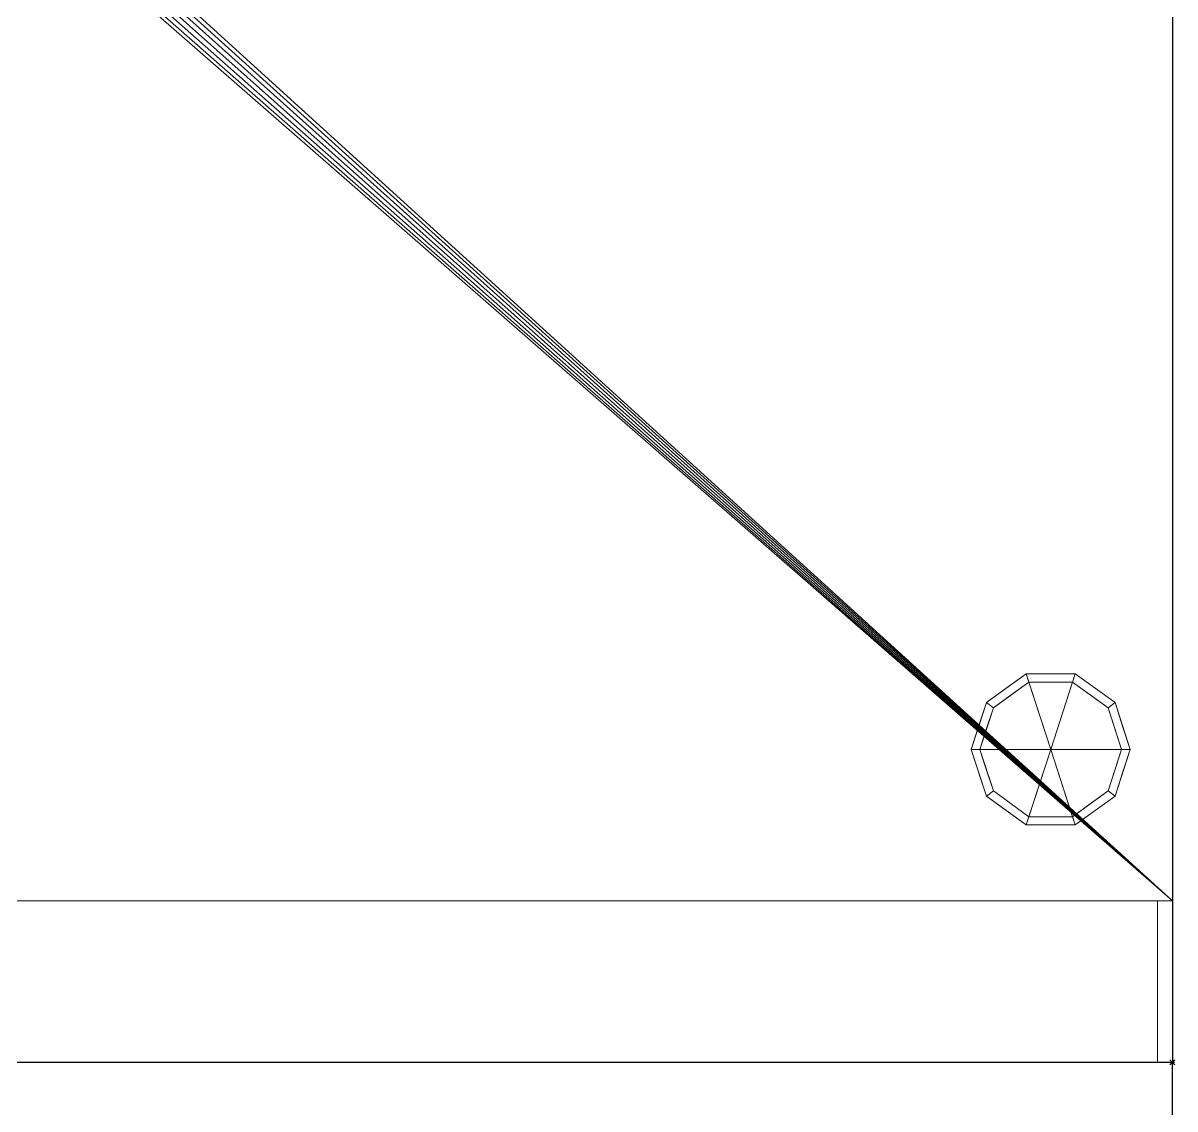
# Model space of a CAD drawing. Extents: x -1 to 1001, y -1700 to 12.
# Drawn here: x 537.5 to 1001, y -1024.7 to -587.7 of the extents above; entities that cross this region are included whole.
import ezdxf

# ---------------------------------------------------------------- set-up
doc = ezdxf.new("R2010")
doc.units = 0
doc.header["$PDMODE"] = 35
doc.linetypes.add('NASCOSTA', pattern=[9.525, 6.35, -3.175])
for name, color, linetype in [('IQ_200_2D', 1, 'Continuous'), ('IQ_200_3D', 1, 'Continuous'), ('IQ_204_2D', 7, 'Continuous'), ('IQ_BLACK_3D', 250, 'Continuous'), ('IQ_BLUE_3D', 5, 'Continuous'), ('IQ_INS_3D', 3, 'Continuous')]:
    doc.layers.add(name, color=color, linetype=linetype)

msp = doc.modelspace()

# ---------------------------------------------------------------- linework, layer by layer
at = {"layer": 'IQ_200_2D', "transparency": 33554687}
for p, q in [((1000, 0), (1000, -1006)), ((1000, -1006), (0, -1006))]:
    msp.add_line(p, q, dxfattribs=at)
at = {"layer": 'IQ_204_2D', "linetype": 'NASCOSTA', "ltscale": 5, "transparency": 33554687}
msp.add_line((1000, -1700), (1000, -1006), dxfattribs=at)
msp.add_arc((1000, -1006), 694, 180, 270, dxfattribs=at)
at = {"layer": 'IQ_INS_3D', "transparency": 33554687}
msp.add_point((1000, -1006), dxfattribs=at)

# ---------------------------------------------------------------- meshes
at = {"layer": 'IQ_200_3D', "lineweight": 9, "transparency": 33554687}
mesh = msp.add_polyface(dxfattribs=at)
corners = [(1000, -1006, 1605), (0, -1006, 1605), (0, 0, 1605), (1000, 0, 1605)]
mesh.append_faces([[corners[k] for k in face] for face in [(0, 1, 2, 3)]])
mesh = msp.add_polyface(dxfattribs=at)
corners = [(0, 0, 1645), (0, -1006, 1645), (1000, -1006, 1645), (1000, 0, 1645)]
mesh.append_faces([[corners[k] for k in face] for face in [(0, 1, 2, 3)]])
mesh = msp.add_polyface(dxfattribs=at)
corners = [(1000, -1006, 1645), (1000, -1006, 1605), (1000, 0, 1605), (1000, 0, 1645)]
mesh.append_faces([[corners[k] for k in face] for face in [(0, 1, 2, 3)]])
mesh = msp.add_polyface(dxfattribs=at)
corners = [(1000, -51, 153), (1000, -941, 153), (0, -941, 153), (0, -51, 153), (500, -504.5, 153), (502.46, -504.18, 153), (504.75, -503.23, 153), (506.72, -501.72, 153), (508.23, -499.75, 153), (509.18, -497.46, 153), (509.5, -495, 153), (509.18, -492.54, 153), (508.23, -490.25, 153), (506.72, -488.28, 153), (504.75, -486.77, 153), (502.46, -485.82, 153), (500, -485.5, 153), (497.54, -485.82, 153), (495.25, -486.77, 153), (493.28, -488.28, 153), (491.77, -490.25, 153), (490.82, -492.54, 153), (490.5, -495, 153), (490.82, -497.46, 153), (491.77, -499.75, 153), (493.28, -501.72, 153), (495.25, -503.23, 153), (497.54, -504.18, 153)]
mesh.append_faces([[corners[k] for k in face] for face in [(21, 3, 20), (23, 2, 22), (13, 0, 12), (8, 1, 7), (5, 1, 4)]], dxfattribs={"vtx0": -1, "vtx1": -1})
mesh.append_faces([[corners[k] for k in face] for face in [(3, 21, 22, 2), (2, 23, 24), (2, 24, 25), (2, 27, 4, 1), (0, 13, 14), (1, 8, 9)]], dxfattribs={"vtx0": -1, "vtx2": -1})
mesh.append_faces([[corners[k] for k in face] for face in [(17, 18, 3), (19, 20, 3), (18, 19, 3), (25, 26, 2), (26, 27, 2), (15, 16, 0), (14, 15, 0), (11, 12, 0), (6, 7, 1), (5, 6, 1), (9, 10, 1)]], dxfattribs={"vtx1": -1, "vtx2": -1})
mesh.append_faces([[corners[k] for k in face] for face in [(16, 17, 3, 0), (10, 11, 0, 1)]], dxfattribs={"vtx1": -1, "vtx3": -1})
mesh = msp.add_polyface(dxfattribs=at)
corners = [(0, -51, 1605), (0, -941, 1605), (1000, -941, 1605), (1000, -51, 1605)]
mesh.append_faces([[corners[k] for k in face] for face in [(0, 1, 2, 3)]])
mesh = msp.add_polyface(dxfattribs=at)
corners = [(1000, -51, 153), (1000, -51, 1605), (1000, -941, 1605), (1000, -941, 153)]
mesh.append_faces([[corners[k] for k in face] for face in [(0, 1, 2, 3)]])
mesh = msp.add_polyface(dxfattribs=at)
corners = [(951, -880, 153), (983, -880, 153), (976.89, -861.19, 153), (960.89, -849.57, 153), (941.11, -849.57, 153), (925.11, -861.19, 153), (919, -880, 153)]
mesh.append_faces([[corners[k] for k in face] for face in [(0, 4, 5, 6)]], dxfattribs={"vtx0": -1})
mesh.append_faces([[corners[k] for k in face] for face in [(0, 3, 4)]], dxfattribs={"vtx0": -1, "vtx2": -1})
mesh.append_faces([[corners[k] for k in face] for face in [(0, 1, 2, 3)]], dxfattribs={"vtx3": -1})
mesh = msp.add_polyface(dxfattribs=at)
corners = [(919, -880, 153), (925.11, -861.19, 153), (941.11, -849.57, 153), (960.89, -849.57, 153), (976.89, -861.19, 153), (983, -880, 153), (983, -880, 64), (976.89, -861.19, 64), (960.89, -849.57, 64), (941.11, -849.57, 64), (925.11, -861.19, 64), (919, -880, 64), (968.89, -855.38, 153), (968.89, -855.38, 64), (979.94, -870.6, 153), (979.94, -870.6, 64), (951, -849.57, 153), (951, -849.57, 64), (933.11, -855.38, 64), (933.11, -855.38, 153), (922.77, -868.4, 64), (922.06, -870.6, 153), (920.88, -874.2, 64)]
mesh.append_faces([[corners[k] for k in face] for face in [(15, 14, 5, 6)]], dxfattribs={"vtx0": -1})
mesh.append_faces([[corners[k] for k in face] for face in [(1, 20, 21), (21, 22, 0), (20, 1, 10)]], dxfattribs={"vtx0": -1, "vtx1": -1})
mesh.append_faces([[corners[k] for k in face] for face in [(14, 15, 7, 4), (21, 20, 22)]], dxfattribs={"vtx0": -1, "vtx2": -1})
mesh.append_faces([[corners[k] for k in face] for face in [(3, 12, 13, 8), (7, 13, 12, 4), (18, 10, 1, 19), (17, 9, 2, 16), (9, 18, 19, 2), (16, 3, 8, 17)]], dxfattribs={"vtx1": -1, "vtx3": -1})
mesh.append_faces([[corners[k] for k in face] for face in [(22, 11, 0)]], dxfattribs={"vtx2": -1})
mesh = msp.add_polyface(dxfattribs=at)
corners = [(919, -880, 64), (925.11, -861.19, 64), (941.11, -849.57, 64), (960.89, -849.57, 64), (976.89, -861.19, 64), (983, -880, 64), (979.5, -880, 64), (974.06, -863.25, 64), (959.81, -852.89, 64), (942.19, -852.89, 64), (927.94, -863.25, 64), (922.5, -880, 64)]
mesh.append_faces([[corners[k] for k in face] for face in [(10, 1, 2, 9)]], dxfattribs={"vtx0": -1, "vtx2": -1})
mesh.append_faces([[corners[k] for k in face] for face in [(6, 7, 4, 5)]], dxfattribs={"vtx1": -1})
mesh.append_faces([[corners[k] for k in face] for face in [(8, 9, 2, 3), (7, 8, 3, 4)]], dxfattribs={"vtx1": -1, "vtx3": -1})
mesh.append_faces([[corners[k] for k in face] for face in [(11, 0, 1, 10)]], dxfattribs={"vtx2": -1})
mesh = msp.add_polyface(dxfattribs=at)
corners = [(922.5, -880, 64), (927.94, -863.25, 64), (942.19, -852.89, 64), (959.81, -852.89, 64), (974.06, -863.25, 64), (979.5, -880, 64), (979.5, -880, 0), (974.06, -863.25, 0), (959.81, -852.89, 0), (942.19, -852.89, 0), (927.94, -863.25, 0), (922.5, -880, 0), (966.93, -858.07, 64), (966.93, -858.07, 0), (976.78, -871.62, 64), (976.78, -871.62, 0), (951, -852.89, 64), (951, -852.89, 0), (935.07, -858.07, 0), (935.07, -858.07, 64), (924.7, -873.22, 0), (925.22, -871.62, 64), (926.32, -868.24, 0)]
mesh.append_faces([[corners[k] for k in face] for face in [(1, 22, 21), (22, 1, 10)]], dxfattribs={"vtx0": -1, "vtx1": -1})
mesh.append_faces([[corners[k] for k in face] for face in [(7, 4, 14, 15), (20, 0, 21)]], dxfattribs={"vtx0": -1, "vtx2": -1})
mesh.append_faces([[corners[k] for k in face] for face in [(22, 20, 21)]], dxfattribs={"vtx1": -1, "vtx2": -1})
mesh.append_faces([[corners[k] for k in face] for face in [(12, 4, 7, 13), (13, 8, 3, 12), (16, 3, 8, 17), (17, 9, 2, 16), (18, 10, 1, 19), (19, 2, 9, 18)]], dxfattribs={"vtx1": -1, "vtx3": -1})
mesh.append_faces([[corners[k] for k in face] for face in [(5, 6, 15, 14), (20, 11, 0)]], dxfattribs={"vtx2": -1})
mesh = msp.add_polyface(dxfattribs=at)
corners = [(922.5, -880, 0), (927.94, -863.25, 0), (942.19, -852.89, 0), (959.81, -852.89, 0), (974.06, -863.25, 0), (979.5, -880, 0), (951, -880, 0)]
mesh.append_faces([[corners[k] for k in face] for face in [(1, 2, 6, 0)]], dxfattribs={"vtx1": -1})
mesh.append_faces([[corners[k] for k in face] for face in [(2, 3, 6)]], dxfattribs={"vtx1": -1, "vtx2": -1})
mesh.append_faces([[corners[k] for k in face] for face in [(4, 5, 6, 3)]], dxfattribs={"vtx2": -1})
mesh = msp.add_polyface(dxfattribs=at)
corners = [(951, -880, 153), (919, -880, 153), (925.11, -898.81, 153), (941.11, -910.43, 153), (960.89, -910.43, 153), (976.89, -898.81, 153), (983, -880, 153)]
mesh.append_faces([[corners[k] for k in face] for face in [(0, 4, 5, 6)]], dxfattribs={"vtx0": -1})
mesh.append_faces([[corners[k] for k in face] for face in [(4, 0, 3)]], dxfattribs={"vtx0": -1, "vtx1": -1})
mesh.append_faces([[corners[k] for k in face] for face in [(0, 1, 2, 3)]], dxfattribs={"vtx3": -1})
mesh = msp.add_polyface(dxfattribs=at)
corners = [(983, -880, 153), (976.89, -898.81, 153), (960.89, -910.43, 153), (941.11, -910.43, 153), (925.11, -898.81, 153), (919, -880, 153), (919, -880, 64), (925.11, -898.81, 64), (941.11, -910.43, 64), (960.89, -910.43, 64), (976.89, -898.81, 64), (983, -880, 64), (922.77, -891.6, 153), (922.06, -889.4, 64), (933.11, -904.62, 64), (933.11, -904.62, 153), (951, -910.43, 153), (951, -910.43, 64), (968.89, -904.62, 64), (968.89, -904.62, 153), (979.23, -891.6, 64), (979.94, -889.4, 153), (920.88, -885.8, 153), (981.12, -885.8, 64)]
mesh.append_faces([[corners[k] for k in face] for face in [(7, 12, 13), (21, 23, 0), (1, 20, 21), (20, 1, 10)]], dxfattribs={"vtx0": -1, "vtx1": -1})
mesh.append_faces([[corners[k] for k in face] for face in [(13, 12, 22), (7, 4, 12), (21, 20, 23)]], dxfattribs={"vtx0": -1, "vtx2": -1})
mesh.append_faces([[corners[k] for k in face] for face in [(6, 13, 22)]], dxfattribs={"vtx1": -1, "vtx2": -1})
mesh.append_faces([[corners[k] for k in face] for face in [(15, 4, 7, 14), (3, 15, 14, 8), (17, 9, 2, 16), (19, 2, 9, 18), (18, 10, 1, 19), (16, 3, 8, 17)]], dxfattribs={"vtx1": -1, "vtx3": -1})
mesh.append_faces([[corners[k] for k in face] for face in [(22, 5, 6), (23, 11, 0)]], dxfattribs={"vtx2": -1})
mesh = msp.add_polyface(dxfattribs=at)
corners = [(983, -880, 64), (976.89, -898.81, 64), (960.89, -910.43, 64), (941.11, -910.43, 64), (925.11, -898.81, 64), (919, -880, 64), (922.5, -880, 64), (927.94, -896.75, 64), (942.19, -907.11, 64), (959.81, -907.11, 64), (974.06, -896.75, 64), (979.5, -880, 64)]
mesh.append_faces([[corners[k] for k in face] for face in [(1, 10, 11, 0)]], dxfattribs={"vtx0": -1})
mesh.append_faces([[corners[k] for k in face] for face in [(3, 8, 9, 2), (2, 9, 10, 1)]], dxfattribs={"vtx0": -1, "vtx2": -1})
mesh.append_faces([[corners[k] for k in face] for face in [(3, 4, 7, 8)]], dxfattribs={"vtx1": -1, "vtx3": -1})
mesh.append_faces([[corners[k] for k in face] for face in [(4, 5, 6, 7)]], dxfattribs={"vtx3": -1})
mesh = msp.add_polyface(dxfattribs=at)
corners = [(979.5, -880, 64), (974.06, -896.75, 64), (959.81, -907.11, 64), (942.19, -907.11, 64), (927.94, -896.75, 64), (922.5, -880, 64), (922.5, -880, 0), (927.94, -896.75, 0), (942.19, -907.11, 0), (959.81, -907.11, 0), (974.06, -896.75, 0), (979.5, -880, 0), (924.7, -886.78, 64), (925.22, -888.38, 0), (935.07, -901.93, 0), (935.07, -901.93, 64), (951, -907.11, 64), (951, -907.11, 0), (966.93, -901.93, 0), (966.93, -901.93, 64), (977.3, -886.78, 0), (976.78, -888.38, 64), (926.32, -891.76, 64), (975.68, -891.76, 0)]
mesh.append_faces([[corners[k] for k in face] for face in [(6, 12, 5)]], dxfattribs={"vtx0": -1})
mesh.append_faces([[corners[k] for k in face] for face in [(23, 1, 10), (22, 7, 4), (7, 22, 13), (1, 23, 21)]], dxfattribs={"vtx0": -1, "vtx1": -1})
mesh.append_faces([[corners[k] for k in face] for face in [(12, 6, 13), (20, 0, 21)]], dxfattribs={"vtx0": -1, "vtx2": -1})
mesh.append_faces([[corners[k] for k in face] for face in [(22, 12, 13), (23, 20, 21)]], dxfattribs={"vtx1": -1, "vtx2": -1})
mesh.append_faces([[corners[k] for k in face] for face in [(15, 4, 7, 14), (3, 15, 14, 8), (17, 9, 2, 16), (19, 2, 9, 18), (18, 10, 1, 19), (16, 3, 8, 17)]], dxfattribs={"vtx1": -1, "vtx3": -1})
mesh.append_faces([[corners[k] for k in face] for face in [(20, 11, 0)]], dxfattribs={"vtx2": -1})
mesh = msp.add_polyface(dxfattribs=at)
corners = [(979.5, -880, 0), (974.06, -896.75, 0), (959.81, -907.11, 0), (942.19, -907.11, 0), (927.94, -896.75, 0), (922.5, -880, 0), (951, -880, 0)]
mesh.append_faces([[corners[k] for k in face] for face in [(3, 6, 2)]], dxfattribs={"vtx0": -1, "vtx1": -1})
mesh.append_faces([[corners[k] for k in face] for face in [(1, 2, 6, 0)]], dxfattribs={"vtx1": -1})
mesh.append_faces([[corners[k] for k in face] for face in [(4, 5, 6, 3)]], dxfattribs={"vtx2": -1})
mesh = msp.add_polyface(dxfattribs=at)
corners = [(1000, -941, 153), (1000, -1006, 153), (0, -1006, 153), (0, -941, 153)]
mesh.append_faces([[corners[k] for k in face] for face in [(0, 1, 2, 3)]])
mesh = msp.add_polyface(dxfattribs=at)
corners = [(0, -1006, 788.58), (1000, -1006, 788.58), (1000, -941, 788.58), (0, -941, 788.58)]
mesh.append_faces([[corners[k] for k in face] for face in [(0, 1, 2, 3)]])
mesh = msp.add_polyface(dxfattribs=at)
corners = [(1000, -941, 788.58), (1000, -941, 153), (0, -941, 153), (0, -941, 788.58)]
mesh.append_faces([[corners[k] for k in face] for face in [(0, 1, 2, 3)]])
mesh = msp.add_polyface(dxfattribs=at)
corners = [(1000, -941, 153), (1000, -941, 1605), (0, -941, 1605), (0, -941, 153)]
mesh.append_faces([[corners[k] for k in face] for face in [(0, 1, 2, 3)]])
mesh = msp.add_polyface(dxfattribs=at)
corners = [(994, -1006, 834.92), (306, -1006, 834.92), (306, -941, 834.92), (994, -941, 834.92)]
mesh.append_faces([[corners[k] for k in face] for face in [(0, 1, 2, 3)]])
mesh = msp.add_polyface(dxfattribs=at)
corners = [(306, -941, 1594.92), (306, -1006, 1594.92), (994, -1006, 1594.92), (994, -941, 1594.92)]
mesh.append_faces([[corners[k] for k in face] for face in [(0, 1, 2, 3)]])
mesh = msp.add_polyface(dxfattribs=at)
corners = [(994, -941, 1594.92), (994, -941, 834.92), (306, -941, 834.92), (306, -941, 1594.92)]
mesh.append_faces([[corners[k] for k in face] for face in [(0, 1, 2, 3)]])
mesh = msp.add_polyface(dxfattribs=at)
corners = [(994, -1006, 1594.92), (994, -1006, 834.92), (994, -941, 834.92), (994, -941, 1594.92)]
mesh.append_faces([[corners[k] for k in face] for face in [(0, 1, 2, 3)]])
mesh = msp.add_polyface(dxfattribs=at)
corners = [(1000, -1006, 788.58), (1000, -1006, 153), (1000, -941, 153), (1000, -941, 788.58)]
mesh.append_faces([[corners[k] for k in face] for face in [(0, 1, 2, 3)]])
mesh = msp.add_polyface(dxfattribs=at)
corners = [(0, -1006, 1645), (0, -1006, 1605), (1000, -1006, 1605), (1000, -1006, 1645)]
mesh.append_faces([[corners[k] for k in face] for face in [(0, 1, 2, 3)]])
at = {"layer": 'IQ_200_3D', "lineweight": 9, "transparency": 33554582}
mesh = msp.add_polyface(dxfattribs=at)
corners = [(100, -1006, 724.81), (100, -1006, 788.58), (0, -1006, 788.58), (0, -1006, 153), (1000, -1006, 153), (1000, -1006, 788.58), (900, -1006, 788.58), (900, -1006, 724.81), (900, -1006, 667.31), (100, -1006, 667.31)]
mesh.append_faces([[corners[k] for k in face] for face in [(9, 2, 3), (4, 8, 9, 3), (8, 4, 5)]], dxfattribs={"vtx0": -1, "vtx2": -1})
mesh.append_faces([[corners[k] for k in face] for face in [(0, 1, 2, 9)]], dxfattribs={"vtx2": -1})
mesh.append_faces([[corners[k] for k in face] for face in [(5, 6, 7, 8)]], dxfattribs={"vtx3": -1})
at = {"layer": 'IQ_200_3D', "lineweight": 9, "transparency": 33554687}
mesh = msp.add_polyface(dxfattribs=at)
corners = [(306, -1006, 1594.92), (306, -1006, 834.92), (994, -1006, 834.92), (994, -1006, 1594.92)]
mesh.append_faces([[corners[k] for k in face] for face in [(0, 1, 2, 3)]])
at = {"layer": 'IQ_BLACK_3D', "lineweight": 9, "transparency": 33554582}
mesh = msp.add_polyface(dxfattribs=at)
corners = [(100, -1006, 788.58), (100, -1006, 724.81), (200, -1006, 724.81), (224.14, -1006, 700.67), (775.86, -1006, 700.67), (800, -1006, 724.81), (900, -1006, 724.81), (900, -1006, 788.58), (527.5, -1006, 773.81), (527.5, -1006, 758.81), (472.5, -1006, 758.81), (472.5, -1006, 773.81), (527.5, -1006, 748.81), (527.5, -1006, 733.81), (472.5, -1006, 733.81), (472.5, -1006, 748.81)]
mesh.append_faces([[corners[k] for k in face] for face in [(2, 11, 0, 1), (7, 8, 5, 6), (15, 3, 14)]], dxfattribs={"vtx0": -1, "vtx1": -1})
mesh.append_faces([[corners[k] for k in face] for face in [(0, 11, 8, 7), (11, 2, 3), (8, 4, 5)]], dxfattribs={"vtx0": -1, "vtx2": -1})
mesh.append_faces([[corners[k] for k in face] for face in [(4, 8, 9, 12)]], dxfattribs={"vtx0": -1, "vtx2": -1, "vtx3": -1})
mesh.append_faces([[corners[k] for k in face] for face in [(12, 13, 4)]], dxfattribs={"vtx1": -1, "vtx2": -1})
mesh.append_faces([[corners[k] for k in face] for face in [(10, 11, 3, 15)]], dxfattribs={"vtx1": -1, "vtx2": -1, "vtx3": -1})
mesh.append_faces([[corners[k] for k in face] for face in [(9, 10, 15, 12), (13, 14, 3, 4)]], dxfattribs={"vtx1": -1, "vtx3": -1})
at = {"layer": 'IQ_BLUE_3D', "lineweight": 9, "transparency": 33554582}
mesh = msp.add_polyface(dxfattribs=at)
corners = [(100, -1006, 724.81), (100, -1006, 667.31), (900, -1006, 667.31), (900, -1006, 724.81), (800, -1006, 724.81), (775.86, -1006, 700.67), (224.14, -1006, 700.67), (200, -1006, 724.81)]
mesh.append_faces([[corners[k] for k in face] for face in [(6, 1, 2, 5)]], dxfattribs={"vtx0": -1, "vtx2": -1})
mesh.append_faces([[corners[k] for k in face] for face in [(7, 0, 1, 6)]], dxfattribs={"vtx2": -1})
mesh.append_faces([[corners[k] for k in face] for face in [(2, 3, 4, 5)]], dxfattribs={"vtx3": -1})

doc.saveas('drawing.dxf')
